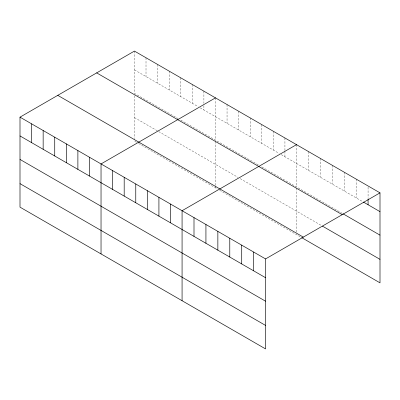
<?xml version="1.0" encoding="UTF-8"?>
<svg xmlns="http://www.w3.org/2000/svg" width="400" height="400" viewBox="0 0 400 400"><rect width="100%" height="100%" fill="white"/><g stroke="black" fill="none" stroke-linecap="round" stroke-linejoin="round"><path stroke-width="0.3" stroke-dasharray="2 1.5" d="M134.435 51.08L134.435 93.365L178.11 118.58M134.435 69.865L198.105 106.625M200.21 107.845L279.145 153.415M281.25 154.63L362.37 201.465M180.74 120.1L259.145 165.37M261.78 166.885L342.66 213.585M134.435 117.575L157.59 130.945M158.64 131.55L238.1 177.425M240.205 178.64L321.4 225.52M136.54 142.29L134.435 141.075L134.435 139.22M138.645 143.505L217.575 189.075M219.68 190.29L301.175 237.34M368.075 187.18L368.075 198.695M356.145 179.085L356.145 197.87M344.22 172.195L344.22 190.985M332.29 165.31L332.29 184.095M320.365 158.425L320.365 177.21M308.435 151.54L308.435 170.325M296.51 144.65L296.51 186.94M296.51 188.15L296.51 232.79M284.93 137.97L284.93 150.695M284.93 151.3L284.93 156.755M273.355 131.285L273.355 150.07M261.78 124.6L261.78 143.39M250.2 117.915L250.2 136.705M238.625 111.235L238.625 130.02M227.05 104.55L227.05 123.335M215.47 97.865L215.47 140.15M215.47 141.36L215.47 185.39M215.47 186.005L215.47 187.86M203.895 91.18L203.895 103.305M203.895 105.725L203.895 109.97M192.32 84.5L192.32 103.285M180.74 77.815L180.74 96.6M169.165 71.13L169.165 89.92M157.59 64.45L157.59 83.235M146.01 57.765L146.01 76.55M134.435 95.785L134.435 138.6"/><path stroke-width="0.6" d="M20 117.15L265.565 258.925L265.565 348.92L20 207.145L20 117.15L134.435 51.08L380 192.855L380 282.85L301.695 237.64M215.47 97.865L101.035 163.935L101.035 253.93M296.51 144.65L182.075 210.72L182.075 300.715M265.565 258.925L380 192.855M363.405 202.06L380 211.64M343.18 213.885L380 235.14M96.67 72.885L342.235 214.66M322.435 226.12L380 259.35M57.765 95.345L303.33 237.12M20 135.935L265.565 277.71M20 159.435L265.565 301.21M20 183.645L265.565 325.42M368.075 199.3L368.075 204.755M253.635 252.04L253.635 270.825M241.71 245.15L241.71 263.94M229.78 238.265L229.78 257.05M217.855 231.38L217.855 250.165M205.93 224.495L205.93 243.28M194 217.605L194 236.395M170.495 204.035L170.495 222.825M158.92 197.355L158.92 216.14M147.345 190.67L147.345 209.455M135.765 183.985L135.765 202.775M124.19 177.3L124.19 196.09M112.615 170.62L112.615 189.405M89.46 157.25L89.46 176.04M77.885 150.565L77.885 169.355M66.305 143.885L66.305 162.67M54.73 137.2L54.73 155.985M43.155 130.515L43.155 149.305M31.575 123.83L31.575 142.62"/></g></svg>
